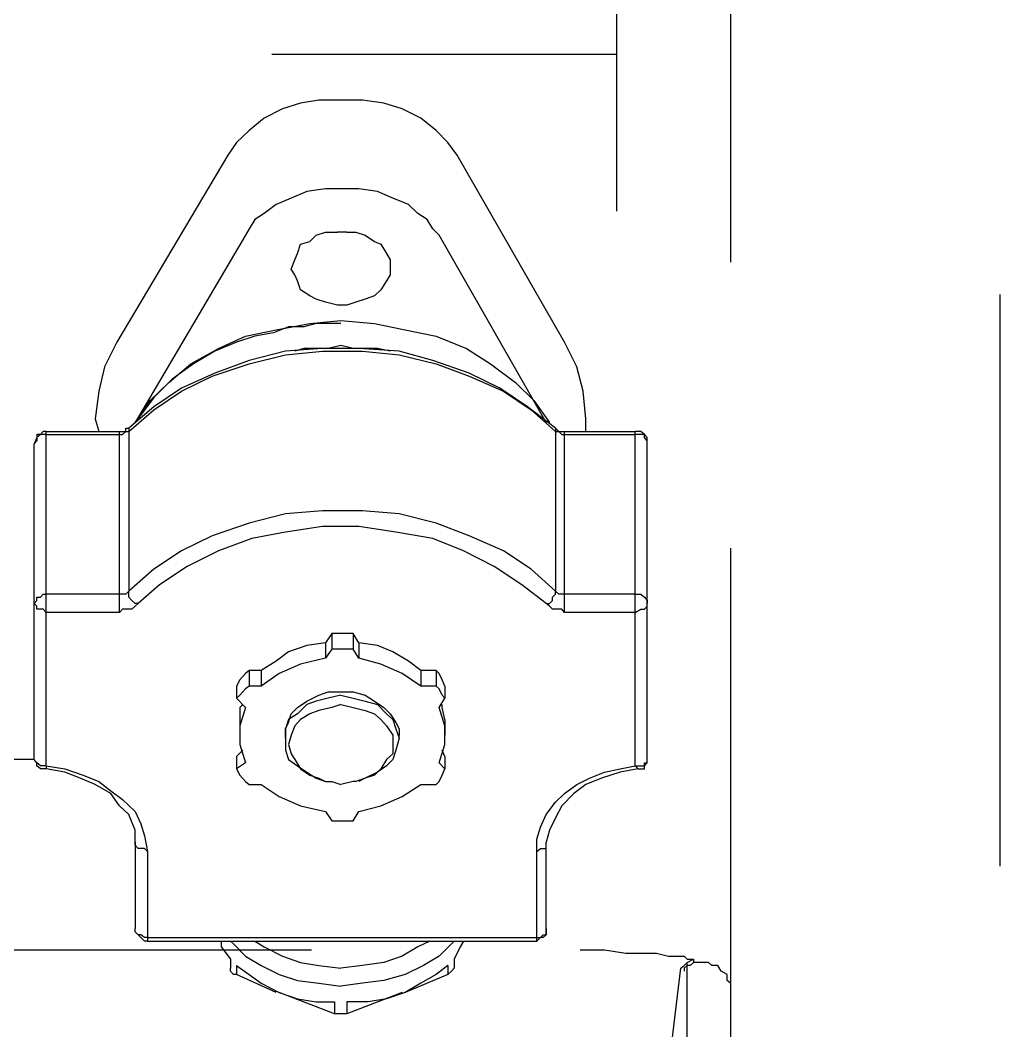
# Model space of a CAD drawing. Header units: inches. Extents: x -229 to 371, y -110 to 269.
# Drawn here: x 87.301 to 91.586, y 205.611 to 210.029 of the extents above; entities that cross this region are included whole.
import ezdxf

# ---------------------------------------------------------------- set-up
doc = ezdxf.new("R2010")
doc.units = ezdxf.units.IN
doc.header["$MEASUREMENT"] = 0
doc.linetypes.add('HIDDEN', pattern=[0.375, 0.25, -0.125])
doc.layers.get('0').update_dxf_attribs({"color": 10})

msp = doc.modelspace()

# ---------------------------------------------------------------- linework, layer by layer
at = {"color": 1, "linetype": 'HIDDEN', "ltscale": 10}
for p, q in [((91.58636, 220.08069), (91.58636, 205.13342)), ((90.40817, 215.22131), (90.40817, 205.22697)), ((89.9101, 211.69434), (89.9101, 208.23058)), ((84.65125, 209.88155), (89.9101, 209.88155)), ((88.52712, 209.66665), (88.44875, 209.64137)), ((88.60803, 209.67929), (88.52712, 209.66665)), ((88.7041, 209.67929), (88.60803, 209.67929)), ((88.79765, 209.67929), (88.7041, 209.67929)), ((88.8912, 209.66665), (88.79765, 209.67929)), ((88.9721, 209.64137), (88.8912, 209.66665)), ((88.44875, 209.64137), (88.36784, 209.60091)), ((89.05301, 209.60091), (88.9721, 209.64137)), ((88.36784, 209.60091), (88.30211, 209.54782)), ((89.12127, 209.54782), (89.05301, 209.60091)), ((88.30211, 209.54782), (88.24648, 209.49472)), ((89.17184, 209.49472), (89.12127, 209.54782)), ((88.24648, 209.49472), (88.20856, 209.4391)), ((89.21229, 209.4391), (89.17184, 209.49472)), ((88.20856, 209.4391), (87.72313, 208.62246)), ((89.68255, 208.62246), (89.21229, 209.4391)), ((88.55493, 209.27982), (88.48667, 209.25201)), ((88.63584, 209.29246), (88.55493, 209.27982)), ((88.7041, 209.29246), (88.63584, 209.29246)), ((88.78248, 209.29246), (88.7041, 209.29246)), ((88.86339, 209.27982), (88.78248, 209.29246)), ((88.93165, 209.25201), (88.86339, 209.27982)), ((88.42094, 209.2242), (88.36784, 209.18374)), ((88.48667, 209.25201), (88.42094, 209.2242)), ((88.99991, 209.2242), (88.93165, 209.25201)), ((89.04037, 209.18374), (88.99991, 209.2242)), ((88.36784, 209.18374), (88.32739, 209.15846)), ((89.08082, 209.15846), (89.04037, 209.18374)), ((88.32739, 209.15846), (88.30211, 209.11801)), ((89.1061, 209.11801), (89.08082, 209.15846)), ((88.28694, 209.0902), (87.80403, 208.27103)), ((88.30211, 209.11801), (88.28694, 209.0902)), ((88.56758, 209.06239), (88.59539, 209.0902)), ((88.59539, 209.0902), (88.63584, 209.10284)), ((88.63584, 209.10284), (88.68893, 209.10284)), ((88.72939, 209.10284), (88.68893, 209.10284)), ((88.72939, 209.10284), (88.76984, 209.10284)), ((88.76984, 209.10284), (88.81029, 209.0902)), ((88.81029, 209.0902), (88.85075, 209.06239)), ((89.13391, 209.0902), (89.1061, 209.11801)), ((89.60165, 208.27103), (89.13391, 209.0902)), ((88.51448, 209.00929), (88.52712, 209.04975)), ((88.52712, 209.04975), (88.56758, 209.06239)), ((88.85075, 209.06239), (88.87856, 209.04975)), ((88.87856, 209.04975), (88.90384, 209.00929)), ((88.50184, 208.98148), (88.51448, 209.00929)), ((88.90384, 209.00929), (88.91901, 208.98148)), ((88.48667, 208.94103), (88.50184, 208.98148)), ((88.91901, 208.98148), (88.91901, 208.94103)), ((88.50184, 208.91575), (88.48667, 208.94103)), ((88.51448, 208.89046), (88.50184, 208.91575)), ((88.91901, 208.91575), (88.90384, 208.89046)), ((88.91901, 208.94103), (88.91901, 208.91575)), ((88.52712, 208.85001), (88.51448, 208.89046)), ((88.90384, 208.89046), (88.87856, 208.85001)), ((88.56758, 208.82473), (88.52712, 208.85001)), ((88.59539, 208.80956), (88.56758, 208.82473)), ((88.85075, 208.82473), (88.81029, 208.80956)), ((88.87856, 208.85001), (88.85075, 208.82473)), ((88.63584, 208.79692), (88.59539, 208.80956)), ((88.68893, 208.78427), (88.63584, 208.79692)), ((88.72939, 208.78427), (88.68893, 208.78427)), ((88.76984, 208.79692), (88.72939, 208.78427)), ((88.81029, 208.80956), (88.76984, 208.79692)), ((88.47403, 208.6882), (88.40829, 208.66292)), ((88.42094, 208.67556), (88.56758, 208.70337)), ((88.54229, 208.6882), (88.47403, 208.6882)), ((88.59539, 208.70337), (88.54229, 208.6882)), ((88.56758, 208.70337), (88.7041, 208.71601)), ((88.64848, 208.70337), (88.59539, 208.70337)), ((88.7041, 208.70337), (88.64848, 208.70337)), ((88.7041, 208.71601), (88.85075, 208.70337)), ((88.85075, 208.70337), (88.98474, 208.67556)), ((88.16811, 208.59465), (88.28694, 208.64775)), ((88.32739, 208.64775), (88.24648, 208.62246)), ((88.28694, 208.64775), (88.42094, 208.67556)), ((88.40829, 208.66292), (88.32739, 208.64775)), ((88.98474, 208.67556), (89.12127, 208.64775)), ((89.12127, 208.64775), (89.25274, 208.59465)), ((87.72313, 208.62246), (87.67003, 208.51375)), ((88.24648, 208.62246), (88.15294, 208.58201)), ((88.7041, 208.60729), (88.64848, 208.59465)), ((88.7572, 208.59465), (88.7041, 208.60729)), ((89.73565, 208.51375), (89.68255, 208.62246)), ((88.04675, 208.52639), (88.16811, 208.59465)), ((88.15294, 208.58201), (88.05939, 208.52639)), ((88.46139, 208.58201), (88.30211, 208.54156)), ((88.30211, 208.52639), (88.46139, 208.56684)), ((88.6232, 208.59465), (88.46139, 208.58201)), ((88.46139, 208.56684), (88.6232, 208.58201)), ((88.54229, 208.59465), (88.50184, 208.58201)), ((88.59539, 208.59465), (88.54229, 208.59465)), ((88.64848, 208.59465), (88.59539, 208.59465)), ((88.78248, 208.59465), (88.6232, 208.59465)), ((88.6232, 208.58201), (88.79765, 208.58201)), ((88.81029, 208.59465), (88.7572, 208.59465)), ((88.95946, 208.58201), (88.78248, 208.59465)), ((88.79765, 208.58201), (88.95946, 208.56684)), ((88.86339, 208.59465), (88.81029, 208.59465)), ((88.91901, 208.58201), (88.86339, 208.59465)), ((89.1061, 208.54156), (88.95946, 208.58201)), ((88.95946, 208.56684), (89.12127, 208.52639)), ((89.25274, 208.59465), (89.35893, 208.52639)), ((87.67003, 208.51375), (87.64475, 208.40756)), ((87.95067, 208.44548), (88.04675, 208.52639)), ((88.05939, 208.52639), (87.96584, 208.46065)), ((88.14029, 208.47329), (88.30211, 208.52639)), ((88.30211, 208.54156), (88.15294, 208.48594)), ((89.26539, 208.48594), (89.1061, 208.54156)), ((89.12127, 208.52639), (89.26539, 208.47329)), ((89.35893, 208.52639), (89.46765, 208.44548)), ((89.76346, 208.40756), (89.73565, 208.51375)), ((88.15294, 208.48594), (88.0063, 208.4202)), ((88.0063, 208.40756), (88.14029, 208.47329)), ((89.39938, 208.4202), (89.26539, 208.48594)), ((89.26539, 208.47329), (89.41455, 208.40756)), ((87.86977, 208.36711), (87.95067, 208.44548)), ((87.96584, 208.46065), (87.88494, 208.37975)), ((89.46765, 208.44548), (89.54855, 208.36711)), ((87.64475, 208.40756), (87.62958, 208.2862)), ((87.88494, 208.37975), (87.80403, 208.27103)), ((88.0063, 208.4202), (87.88494, 208.33929)), ((87.88494, 208.32665), (88.0063, 208.40756)), ((89.52074, 208.33929), (89.39938, 208.4202)), ((89.41455, 208.40756), (89.53591, 208.32665)), ((89.7761, 208.2862), (89.76346, 208.40756)), ((87.88494, 208.33929), (87.77622, 208.24575)), ((87.80403, 208.27103), (87.86977, 208.36711)), ((89.6421, 208.24575), (89.52074, 208.33929)), ((89.54855, 208.36711), (89.61682, 208.27103)), ((87.77622, 208.23058), (87.88494, 208.32665)), ((89.53591, 208.32665), (89.6421, 208.23058)), ((87.62958, 208.2862), (87.64475, 208.23058)), ((87.76358, 208.24575), (87.76358, 208.24575)), ((87.76358, 208.24575), (87.77622, 208.24575)), ((87.76358, 208.23058), (87.76358, 208.24575)), ((87.77622, 208.24575), (87.77622, 208.24575)), ((87.77622, 208.24575), (87.77622, 208.23058)), ((87.80403, 208.27103), (87.80403, 208.27103)), ((89.6421, 208.24575), (89.6421, 208.24575)), ((89.6421, 208.24575), (89.6421, 208.24575)), ((89.6421, 208.24575), (89.65727, 208.23058)), ((89.6421, 208.24575), (89.6421, 208.24575)), ((89.6421, 208.24575), (89.6421, 208.23058)), ((89.7761, 208.23058), (89.7761, 208.2862)), ((87.37422, 208.2053), (87.36158, 208.17748)), ((87.38939, 208.21794), (87.37422, 208.21794)), ((87.37422, 208.21794), (87.37422, 208.2053)), ((87.38939, 208.21794), (87.37422, 208.2053)), ((87.37422, 208.2053), (87.37422, 208.19013)), ((87.40203, 208.23058), (87.38939, 208.21794)), ((87.40203, 208.21794), (87.38939, 208.21794)), ((87.41467, 208.23058), (87.40203, 208.23058)), ((87.41467, 208.21794), (87.40203, 208.21794)), ((87.41467, 206.76922), (87.41467, 208.23058)), ((87.41467, 208.23058), (87.73577, 208.23058)), ((87.41467, 208.21794), (87.73577, 208.21794)), ((87.73577, 207.43922), (87.73577, 208.23058)), ((87.73577, 208.23058), (87.74841, 208.23058)), ((87.73577, 208.21794), (87.73577, 208.21794)), ((87.73577, 208.21794), (87.74841, 208.21794)), ((87.74841, 208.23058), (87.76358, 208.23058)), ((87.74841, 208.21794), (87.76358, 208.23058)), ((87.76358, 208.23058), (87.76358, 208.23058)), ((87.76358, 208.23058), (87.77622, 208.23058)), ((87.77622, 208.23058), (87.77622, 207.53277)), ((89.6421, 208.23058), (89.6421, 207.53277)), ((89.6421, 208.23058), (89.6421, 208.23058)), ((89.6421, 208.23058), (89.65727, 208.23058)), ((89.65727, 208.23058), (89.66991, 208.23058)), ((89.65727, 208.23058), (89.66991, 208.21794)), ((89.66991, 208.23058), (89.68255, 208.23058)), ((89.66991, 208.21794), (89.66991, 208.21794)), ((89.66991, 208.21794), (89.68255, 208.21794)), ((89.68255, 207.43922), (89.68255, 208.23058)), ((89.68255, 208.23058), (89.99101, 208.23058)), ((89.68255, 208.21794), (89.99101, 208.21794)), ((89.99101, 206.76922), (89.99101, 208.23058)), ((90.00365, 208.23058), (89.99101, 208.23058)), ((90.01629, 208.21794), (89.99101, 208.21794)), ((90.01629, 208.23058), (90.00365, 208.23058)), ((90.03146, 208.21794), (90.01629, 208.23058)), ((90.03146, 208.21794), (90.01629, 208.21794)), ((90.0441, 208.2053), (90.03146, 208.21794)), ((90.03146, 208.2053), (90.03146, 208.21794)), ((90.0441, 208.19013), (90.03146, 208.2053)), ((90.0441, 208.19013), (90.0441, 208.2053)), ((87.37422, 208.19013), (87.36158, 208.17748)), ((87.36158, 206.79704), (87.36158, 208.17748)), ((90.0441, 208.17748), (90.0441, 208.19013)), ((90.0441, 208.17748), (90.0441, 208.19013)), ((90.0441, 206.79704), (90.0441, 208.17748)), ((88.46139, 207.87156), (88.30211, 207.83111)), ((88.6232, 207.8842), (88.46139, 207.87156)), ((88.79765, 207.8842), (88.6232, 207.8842)), ((88.95946, 207.87156), (88.79765, 207.8842)), ((89.12127, 207.83111), (88.95946, 207.87156)), ((88.30211, 207.83111), (88.14029, 207.77549)), ((88.6232, 207.81594), (88.46139, 207.79065)), ((88.78248, 207.81594), (88.6232, 207.81594)), ((88.94429, 207.79065), (88.78248, 207.81594)), ((89.26539, 207.77549), (89.12127, 207.83111)), ((88.14029, 207.77549), (88.0063, 207.70975)), ((88.31475, 207.76284), (88.16811, 207.70975)), ((88.46139, 207.79065), (88.31475, 207.76284)), ((89.1061, 207.76284), (88.94429, 207.79065)), ((89.2401, 207.70975), (89.1061, 207.76284)), ((89.41455, 207.70975), (89.26539, 207.77549)), ((88.0063, 207.70975), (87.88494, 207.62884)), ((88.16811, 207.70975), (88.03158, 207.64149)), ((89.3741, 207.64149), (89.2401, 207.70975)), ((89.53591, 207.62884), (89.41455, 207.70975)), ((87.88494, 207.62884), (87.77622, 207.53277)), ((88.03158, 207.64149), (87.91022, 207.56058)), ((89.49546, 207.56058), (89.3741, 207.64149)), ((89.6421, 207.53277), (89.53591, 207.62884)), ((87.91022, 207.56058), (87.81667, 207.47967)), ((89.60165, 207.47967), (89.49546, 207.56058)), ((87.37422, 207.49232), (87.37422, 207.50749)), ((87.37422, 207.50749), (87.38939, 207.50749)), ((87.38939, 207.50749), (87.40203, 207.52013)), ((87.40203, 207.52013), (87.41467, 207.52013)), ((87.73577, 207.52013), (87.41467, 207.52013)), ((87.74841, 207.52013), (87.73577, 207.52013)), ((87.73577, 207.52013), (87.73577, 207.52013)), ((87.76358, 207.52013), (87.74841, 207.52013)), ((87.77622, 207.53277), (87.76358, 207.52013)), ((87.76358, 207.52013), (87.76358, 207.52013)), ((87.77622, 207.52013), (87.77622, 207.53277)), ((87.77622, 207.50749), (87.77622, 207.52013)), ((87.78886, 207.49232), (87.77622, 207.50749)), ((89.62946, 207.50749), (89.6421, 207.52013)), ((89.62946, 207.49232), (89.62946, 207.50749)), ((89.6421, 207.52013), (89.6421, 207.53277)), ((89.65727, 207.52013), (89.6421, 207.53277)), ((89.6421, 207.53277), (89.6421, 207.53277)), ((89.66991, 207.52013), (89.65727, 207.52013)), ((89.68255, 207.52013), (89.66991, 207.52013)), ((89.66991, 207.52013), (89.66991, 207.52013)), ((89.99101, 207.52013), (89.68255, 207.52013)), ((89.99101, 207.52013), (90.01629, 207.52013)), ((90.01629, 207.52013), (90.03146, 207.50749)), ((90.03146, 207.50749), (90.03146, 207.50749)), ((90.03146, 207.50749), (90.0441, 207.49232)), ((87.36158, 207.47967), (87.37422, 207.49232)), ((87.37422, 207.46703), (87.36158, 207.47967)), ((87.37422, 207.45439), (87.37422, 207.46703)), ((87.38939, 207.45439), (87.37422, 207.45439)), ((87.40203, 207.45439), (87.38939, 207.45439)), ((87.41467, 207.43922), (87.40203, 207.45439)), ((87.74841, 207.45439), (87.73577, 207.43922)), ((87.76358, 207.45439), (87.74841, 207.45439)), ((87.78886, 207.45439), (87.76358, 207.45439)), ((87.80403, 207.47967), (87.78886, 207.49232)), ((87.80403, 207.46703), (87.78886, 207.45439)), ((87.81667, 207.47967), (87.80403, 207.46703)), ((87.81667, 207.47967), (87.80403, 207.47967)), ((89.60165, 207.47967), (89.61682, 207.47967)), ((89.61682, 207.46703), (89.60165, 207.47967)), ((89.61682, 207.47967), (89.62946, 207.49232)), ((89.62946, 207.45439), (89.61682, 207.46703)), ((89.6421, 207.45439), (89.62946, 207.45439)), ((89.66991, 207.45439), (89.6421, 207.45439)), ((89.68255, 207.43922), (89.66991, 207.45439)), ((89.99101, 207.43922), (90.01629, 207.45439)), ((90.01629, 207.45439), (90.03146, 207.45439)), ((90.03146, 207.45439), (90.0441, 207.46703)), ((90.03146, 207.45439), (90.03146, 207.45439)), ((90.0441, 207.49232), (90.0441, 207.47967)), ((90.0441, 207.46703), (90.0441, 207.47967)), ((87.73577, 207.43922), (87.41467, 207.43922)), ((89.99101, 207.43922), (89.68255, 207.43922)), ((88.66365, 207.3482), (88.63584, 207.30775)), ((88.66365, 207.3482), (88.66365, 207.27994)), ((88.68893, 207.3482), (88.66365, 207.3482)), ((88.72939, 207.3482), (88.68893, 207.3482)), ((88.7572, 207.3482), (88.72939, 207.3482)), ((88.78248, 207.30775), (88.7572, 207.3482)), ((88.7572, 207.3482), (88.7572, 207.27994)), ((88.55493, 207.29511), (88.47403, 207.2673)), ((88.63584, 207.30775), (88.55493, 207.29511)), ((88.63584, 207.30775), (88.63584, 207.23949)), ((88.66365, 207.27994), (88.63584, 207.23949)), ((88.68893, 207.27994), (88.66365, 207.27994)), ((88.72939, 207.27994), (88.68893, 207.27994)), ((88.7572, 207.27994), (88.72939, 207.27994)), ((88.78248, 207.23949), (88.7572, 207.27994)), ((88.78248, 207.30775), (88.78248, 207.23949)), ((88.86339, 207.29511), (88.78248, 207.30775)), ((88.93165, 207.2673), (88.86339, 207.29511)), ((88.47403, 207.2673), (88.42094, 207.22685)), ((88.63584, 207.23949), (88.52712, 207.2142)), ((88.87856, 207.2142), (88.78248, 207.23949)), ((88.99991, 207.22685), (88.93165, 207.2673)), ((88.30211, 207.18639), (88.28694, 207.17375)), ((88.3552, 207.18639), (88.30211, 207.18639)), ((88.30211, 207.18639), (88.30211, 207.11813)), ((88.42094, 207.22685), (88.3552, 207.18639)), ((88.3552, 207.18639), (88.3552, 207.11813)), ((88.52712, 207.2142), (88.43358, 207.17375)), ((88.9721, 207.17375), (88.87856, 207.2142)), ((89.05301, 207.18639), (88.99991, 207.22685)), ((89.12127, 207.18639), (89.05301, 207.18639)), ((89.05301, 207.18639), (89.05301, 207.11813)), ((89.12127, 207.18639), (89.12127, 207.11813)), ((89.13391, 207.17375), (89.12127, 207.18639)), ((88.26165, 207.14594), (88.24648, 207.11813)), ((88.28694, 207.17375), (88.26165, 207.14594)), ((88.43358, 207.17375), (88.3552, 207.11813)), ((89.05301, 207.11813), (88.9721, 207.17375)), ((89.14656, 207.14594), (89.13391, 207.17375)), ((89.1592, 207.11813), (89.14656, 207.14594)), ((88.24648, 207.11813), (88.24648, 207.06503)), ((88.28694, 207.10549), (88.26165, 207.07768)), ((88.30211, 207.11813), (88.28694, 207.10549)), ((88.3552, 207.11813), (88.30211, 207.11813)), ((89.12127, 207.11813), (89.05301, 207.11813)), ((89.13391, 207.10549), (89.12127, 207.11813)), ((89.14656, 207.07768), (89.13391, 207.10549)), ((89.1592, 207.11813), (89.1592, 207.06503)), ((88.26165, 207.07768), (88.24648, 207.06503)), ((88.24648, 207.06503), (88.28694, 207.02458)), ((88.51448, 207.02458), (88.55493, 207.05239)), ((88.55493, 207.05239), (88.60803, 207.07768)), ((88.59539, 207.05239), (88.55493, 207.03722)), ((88.64848, 207.06503), (88.59539, 207.05239)), ((88.60803, 207.07768), (88.64848, 207.09285)), ((88.64848, 207.09285), (88.7041, 207.09285)), ((88.7041, 207.07768), (88.64848, 207.06503)), ((88.7041, 207.09285), (88.7572, 207.09285)), ((88.7041, 207.07768), (88.7572, 207.06503)), ((88.7572, 207.09285), (88.81029, 207.07768)), ((88.7572, 207.06503), (88.81029, 207.05239)), ((88.81029, 207.07768), (88.85075, 207.05239)), ((88.81029, 207.05239), (88.86339, 207.03722)), ((88.85075, 207.05239), (88.8912, 207.02458)), ((89.13391, 207.02458), (89.1592, 207.06503)), ((89.1592, 207.06503), (89.14656, 207.07768)), ((88.27429, 207.03722), (88.26165, 207.02458)), ((88.26165, 207.02458), (88.26165, 206.97149)), ((88.28694, 207.02458), (88.26165, 206.94368)), ((88.48667, 206.99677), (88.51448, 207.02458)), ((88.55493, 207.03722), (88.51448, 206.99677)), ((88.60803, 207.01194), (88.56758, 206.99677)), ((88.66365, 207.02458), (88.60803, 207.01194)), ((88.7041, 207.03722), (88.66365, 207.02458)), ((88.7041, 207.03722), (88.7572, 207.02458)), ((88.7572, 207.02458), (88.81029, 207.01194)), ((88.81029, 207.01194), (88.85075, 206.99677)), ((88.86339, 207.03722), (88.90384, 206.99677)), ((88.8912, 207.02458), (88.91901, 206.99677)), ((89.1592, 206.94368), (89.13391, 207.02458)), ((89.14656, 207.02458), (89.14656, 207.03722)), ((89.1592, 206.97149), (89.14656, 207.02458)), ((88.26165, 206.97149), (88.26165, 206.90322)), ((88.47403, 206.97149), (88.46139, 206.93104)), ((88.47403, 206.95885), (88.48667, 206.99677)), ((88.51448, 206.99677), (88.47403, 206.97149)), ((88.52712, 206.97149), (88.50184, 206.94368)), ((88.56758, 206.99677), (88.52712, 206.97149)), ((88.85075, 206.99677), (88.87856, 206.97149)), ((88.87856, 206.97149), (88.90384, 206.94368)), ((88.90384, 206.99677), (88.93165, 206.97149)), ((88.91901, 206.99677), (88.94429, 206.95885)), ((88.93165, 206.97149), (88.94429, 206.93104)), ((89.1592, 206.97149), (89.1592, 206.90322)), ((88.26165, 206.94368), (88.26165, 206.90322)), ((88.46139, 206.93104), (88.47403, 206.95885)), ((88.46139, 206.90322), (88.46139, 206.93104)), ((88.46139, 206.93104), (88.46139, 206.89058)), ((88.50184, 206.94368), (88.48667, 206.90322)), ((88.90384, 206.94368), (88.93165, 206.90322)), ((88.94429, 206.95885), (88.95946, 206.93104)), ((88.94429, 206.93104), (88.95946, 206.89058)), ((88.95946, 206.93104), (88.95946, 206.90322)), ((89.1592, 206.90322), (89.1592, 206.94368)), ((88.26165, 206.90322), (88.26165, 206.86277)), ((88.46139, 206.89058), (88.46139, 206.90322)), ((88.46139, 206.89058), (88.46139, 206.83749)), ((88.48667, 206.90322), (88.47403, 206.86277)), ((88.93165, 206.90322), (88.93165, 206.86277)), ((88.95946, 206.89058), (88.94429, 206.83749)), ((88.95946, 206.89058), (88.95946, 206.90322)), ((89.1592, 206.86277), (89.1592, 206.90322)), ((88.27429, 206.83749), (88.24648, 206.80968)), ((88.26165, 206.86277), (88.28694, 206.78187)), ((88.46139, 206.83749), (88.47403, 206.79704)), ((88.47403, 206.86277), (88.48667, 206.82232)), ((88.93165, 206.86277), (88.93165, 206.82232)), ((88.94429, 206.83749), (88.93165, 206.79704)), ((89.13391, 206.78187), (89.1592, 206.86277)), ((89.1592, 206.80968), (89.14656, 206.83749)), ((87.36158, 206.79704), (87.24022, 206.79704)), ((87.37422, 206.78187), (87.36158, 206.79704)), ((87.37422, 206.78187), (87.36158, 206.79704)), ((88.24648, 206.80968), (88.24648, 206.75658)), ((88.47403, 206.79704), (88.51448, 206.76922)), ((88.48667, 206.82232), (88.50184, 206.79704)), ((88.50184, 206.79704), (88.52712, 206.75658)), ((88.90384, 206.79704), (88.87856, 206.75658)), ((88.93165, 206.82232), (88.90384, 206.79704)), ((88.93165, 206.79704), (88.90384, 206.76922)), ((89.1592, 206.80968), (89.1592, 206.75658)), ((90.0441, 206.78187), (90.0441, 206.79704)), ((90.0441, 206.78187), (90.0441, 206.79704)), ((87.37422, 206.76922), (87.37422, 206.78187)), ((87.38939, 206.76922), (87.37422, 206.78187)), ((87.37422, 206.78187), (87.37422, 206.78187)), ((87.38939, 206.75658), (87.37422, 206.76922)), ((87.40203, 206.76922), (87.38939, 206.76922)), ((87.40203, 206.75658), (87.38939, 206.75658)), ((87.41467, 206.76922), (87.40203, 206.76922)), ((87.41467, 206.75658), (87.40203, 206.75658)), ((87.41467, 206.76922), (87.41467, 206.75658)), ((87.41467, 206.76922), (87.49558, 206.75658)), ((87.49558, 206.74141), (87.41467, 206.75658)), ((87.41467, 206.75658), (87.41467, 206.75658)), ((87.41467, 206.75658), (87.41467, 206.75658)), ((87.49558, 206.75658), (87.57649, 206.72877)), ((88.28694, 206.78187), (88.24648, 206.75658)), ((88.24648, 206.75658), (88.26165, 206.72877)), ((88.51448, 206.76922), (88.55493, 206.74141)), ((88.52712, 206.75658), (88.56758, 206.72877)), ((88.87856, 206.75658), (88.85075, 206.72877)), ((88.90384, 206.76922), (88.86339, 206.74141)), ((89.1592, 206.75658), (89.13391, 206.78187)), ((89.14656, 206.72877), (89.1592, 206.75658)), ((89.85701, 206.74141), (89.92527, 206.75658)), ((89.92527, 206.75658), (89.99101, 206.76922)), ((90.00365, 206.75658), (89.92527, 206.74141)), ((89.99101, 206.76922), (90.00365, 206.75658)), ((89.99101, 206.76922), (90.01629, 206.76922)), ((90.00365, 206.75658), (90.01629, 206.75658)), ((90.00365, 206.75658), (90.00365, 206.75658)), ((90.00365, 206.75658), (90.00365, 206.75658)), ((90.01629, 206.76922), (90.03146, 206.76922)), ((90.01629, 206.75658), (90.03146, 206.75658)), ((90.03146, 206.76922), (90.0441, 206.78187)), ((90.03146, 206.76922), (90.03146, 206.78187)), ((90.03146, 206.78187), (90.0441, 206.78187)), ((90.03146, 206.75658), (90.03146, 206.76922)), ((87.56384, 206.71613), (87.49558, 206.74141)), ((87.62958, 206.68832), (87.56384, 206.71613)), ((87.57649, 206.72877), (87.64475, 206.70096)), ((87.64475, 206.70096), (87.69784, 206.66051)), ((88.26165, 206.72877), (88.28694, 206.70096)), ((88.28694, 206.70096), (88.30211, 206.68832)), ((88.55493, 206.74141), (88.59539, 206.71613)), ((88.56758, 206.72877), (88.60803, 206.71613)), ((88.59539, 206.71613), (88.63584, 206.70096)), ((88.60803, 206.71613), (88.63584, 206.70096)), ((88.63584, 206.70096), (88.66365, 206.70096)), ((88.66365, 206.70096), (88.7041, 206.68832)), ((88.7572, 206.70096), (88.7041, 206.68832)), ((88.76984, 206.70096), (88.7572, 206.70096)), ((88.81029, 206.71613), (88.76984, 206.70096)), ((88.81029, 206.71613), (88.78248, 206.70096)), ((88.86339, 206.74141), (88.81029, 206.71613)), ((88.85075, 206.72877), (88.81029, 206.71613)), ((89.12127, 206.68832), (89.13391, 206.70096)), ((89.13391, 206.70096), (89.14656, 206.72877)), ((89.73565, 206.68832), (89.79127, 206.71613)), ((89.84436, 206.71613), (89.7761, 206.68832)), ((89.79127, 206.71613), (89.85701, 206.74141)), ((89.92527, 206.74141), (89.84436, 206.71613)), ((87.69784, 206.64787), (87.62958, 206.68832)), ((87.69784, 206.66051), (87.74841, 206.62258)), ((88.30211, 206.68832), (88.3552, 206.68832)), ((88.3552, 206.68832), (88.43358, 206.63522)), ((88.9721, 206.63522), (89.05301, 206.68832)), ((89.05301, 206.68832), (89.12127, 206.68832)), ((89.68255, 206.64787), (89.73565, 206.68832)), ((89.7761, 206.68832), (89.72301, 206.64787)), ((87.73577, 206.59477), (87.69784, 206.64787)), ((87.74841, 206.62258), (87.80403, 206.56949)), ((88.43358, 206.63522), (88.52712, 206.59477)), ((88.87856, 206.59477), (88.9721, 206.63522)), ((89.60165, 206.55685), (89.6421, 206.60994)), ((89.6421, 206.60994), (89.68255, 206.64787)), ((89.72301, 206.64787), (89.66991, 206.59477)), ((87.77622, 206.55685), (87.73577, 206.59477)), ((87.80403, 206.56949), (87.82931, 206.51639)), ((88.52712, 206.59477), (88.63584, 206.56949)), ((88.63584, 206.56949), (88.66365, 206.52904)), ((88.7572, 206.52904), (88.78248, 206.56949)), ((88.78248, 206.56949), (88.87856, 206.59477)), ((89.66991, 206.59477), (89.6421, 206.54168)), ((87.80403, 206.48858), (87.77622, 206.55685)), ((88.66365, 206.52904), (88.68893, 206.52904)), ((88.68893, 206.52904), (88.72939, 206.52904)), ((88.72939, 206.52904), (88.7572, 206.52904)), ((89.57637, 206.50123), (89.60165, 206.55685)), ((89.6421, 206.54168), (89.61682, 206.48858)), ((87.80403, 206.43549), (87.80403, 206.48858)), ((87.82931, 206.51639), (87.84448, 206.4633)), ((89.5612, 206.44813), (89.57637, 206.50123)), ((89.61682, 206.48858), (89.60165, 206.43549)), ((87.80403, 206.43549), (87.80403, 206.05877)), ((87.80403, 206.42285), (87.80403, 206.43549)), ((87.84448, 206.4633), (87.85713, 206.39504)), ((89.5612, 206.39504), (89.5612, 206.44813)), ((89.60165, 206.05877), (89.60165, 206.43549)), ((89.60165, 206.42285), (89.60165, 206.43549)), ((87.81667, 206.40768), (87.80403, 206.42285)), ((87.82931, 206.40768), (87.81667, 206.40768)), ((87.84448, 206.40768), (87.82931, 206.40768)), ((87.85713, 206.39504), (87.84448, 206.40768)), ((87.85713, 206.39504), (87.85713, 206.00315)), ((89.5612, 206.39504), (89.57637, 206.40768)), ((89.5612, 206.00315), (89.5612, 206.39504)), ((89.57637, 206.40768), (89.58901, 206.40768)), ((89.58901, 206.40768), (89.60165, 206.40768)), ((89.60165, 206.40768), (89.60165, 206.42285)), ((87.80403, 206.0436), (87.80403, 206.05877)), ((87.80403, 206.0436), (87.80403, 206.05877)), ((87.81667, 206.03096), (87.80403, 206.0436)), ((87.81667, 206.03096), (87.80403, 206.0436)), ((89.60165, 206.05877), (89.60165, 206.0436)), ((89.60165, 206.0436), (89.60165, 206.05877)), ((89.60165, 206.0436), (89.60165, 206.03096)), ((89.60165, 206.03096), (89.60165, 206.0436)), ((87.82931, 206.01832), (87.81667, 206.03096)), ((87.82931, 206.03096), (87.81667, 206.03096)), ((87.84448, 206.01832), (87.82931, 206.03096)), ((87.84448, 206.00315), (87.82931, 206.01832)), ((87.85713, 206.01832), (87.84448, 206.01832)), ((87.85713, 206.00315), (87.84448, 206.00315)), ((87.85713, 206.01832), (89.5612, 206.01832)), ((87.85713, 206.00315), (89.5612, 206.00315)), ((88.18075, 206.00315), (88.18075, 205.97787)), ((88.2212, 206.00315), (88.23384, 205.99051)), ((88.32739, 206.00315), (88.36784, 205.97787)), ((89.09346, 206.00315), (89.04037, 205.97787)), ((89.19965, 206.00315), (89.18701, 205.99051)), ((89.2401, 206.00315), (89.22493, 205.97787)), ((89.57637, 206.01832), (89.5612, 206.00315)), ((89.5612, 206.01832), (89.57637, 206.01832)), ((89.5612, 206.00315), (89.5612, 206.00315)), ((89.57637, 206.01832), (89.58901, 206.03096)), ((89.58901, 206.01832), (89.57637, 206.01832)), ((89.60165, 206.03096), (89.58901, 206.01832)), ((89.58901, 206.03096), (89.60165, 206.03096)), ((86.07468, 205.96523), (89.75082, 205.96523)), ((88.18075, 205.97787), (88.2212, 205.92477)), ((88.23384, 205.99051), (88.28694, 205.93742)), ((88.36784, 205.97787), (88.44875, 205.93742)), ((89.04037, 205.97787), (88.9721, 205.93742)), ((89.18701, 205.99051), (89.13391, 205.93742)), ((89.22493, 205.97787), (89.19965, 205.92477)), ((89.75082, 205.96523), (89.85701, 205.96523)), ((89.85701, 205.96523), (89.95055, 205.95006)), ((89.95055, 205.95006), (90.03146, 205.95006)), ((90.03146, 205.95006), (90.08455, 205.95006)), ((90.08455, 205.95006), (90.13765, 205.93742)), ((88.2212, 205.92477), (88.2212, 205.88432)), ((88.28694, 205.93742), (88.3552, 205.89696)), ((88.44875, 205.93742), (88.52712, 205.9096)), ((88.52712, 205.9096), (88.60803, 205.89696)), ((88.8912, 205.9096), (88.79765, 205.89696)), ((88.9721, 205.93742), (88.8912, 205.9096)), ((89.13391, 205.93742), (89.06565, 205.89696)), ((89.19965, 205.92477), (89.19965, 205.88432)), ((90.13765, 205.93742), (90.16546, 205.93742)), ((90.16546, 205.93742), (90.20591, 205.93742)), ((90.20591, 205.93742), (90.21855, 205.92477)), ((90.20591, 205.89696), (90.21855, 205.9096)), ((90.21855, 205.92477), (90.23119, 205.92477)), ((90.21855, 205.9096), (90.24636, 205.92477)), ((90.21855, 204.98678), (90.21855, 205.9096)), ((90.23119, 205.92477), (90.24636, 205.92477)), ((90.24636, 205.9096), (90.23119, 205.89696)), ((90.24636, 205.92477), (90.24636, 205.9096)), ((90.24636, 205.92477), (90.24636, 205.92477)), ((90.24636, 205.92477), (90.24636, 205.92477)), ((90.3121, 205.9096), (90.24636, 205.9096)), ((90.32727, 205.89696), (90.3121, 205.9096)), ((90.3121, 205.9096), (90.3121, 205.9096)), ((88.2212, 205.87168), (88.2212, 205.88432)), ((88.23384, 205.85651), (88.2212, 205.87168)), ((88.24648, 205.89696), (88.24648, 205.85651)), ((88.24648, 205.89696), (88.30211, 205.85651)), ((88.3552, 205.89696), (88.43358, 205.85651)), ((88.60803, 205.89696), (88.7041, 205.88432)), ((88.79765, 205.89696), (88.7041, 205.88432)), ((89.06565, 205.89696), (88.98474, 205.85651)), ((89.17184, 205.89696), (89.12127, 205.85651)), ((89.17184, 205.89696), (89.17184, 205.85651)), ((89.18701, 205.87168), (89.17184, 205.85651)), ((89.19965, 205.88432), (89.18701, 205.87168)), ((90.11236, 205.23961), (90.19074, 205.88432)), ((90.19074, 205.88432), (90.20591, 205.89696)), ((90.21855, 205.89696), (90.20591, 205.88432)), ((90.20591, 205.88432), (90.20591, 205.88432)), ((90.20591, 205.88432), (90.20591, 205.87168)), ((90.20591, 205.87168), (90.20591, 205.87168)), ((90.23119, 205.89696), (90.21855, 205.89696)), ((90.35255, 205.89696), (90.32727, 205.89696)), ((90.36772, 205.87168), (90.35255, 205.89696)), ((90.393, 205.85651), (90.36772, 205.87168)), ((88.24648, 205.85651), (88.23384, 205.85651)), ((88.42094, 205.77813), (88.24648, 205.85651)), ((88.30211, 205.85651), (88.3552, 205.81859)), ((88.3552, 205.81859), (88.43358, 205.77813)), ((88.43358, 205.85651), (88.51448, 205.83123)), ((88.51448, 205.83123), (88.60803, 205.81859)), ((88.60803, 205.81859), (88.7041, 205.80594)), ((88.79765, 205.81859), (88.7041, 205.80594)), ((88.8912, 205.83123), (88.79765, 205.81859)), ((88.98474, 205.85651), (88.8912, 205.83123)), ((89.17184, 205.85651), (88.98474, 205.77813)), ((89.05301, 205.81859), (88.98474, 205.77813)), ((89.12127, 205.85651), (89.05301, 205.81859)), ((89.17184, 205.85651), (89.17184, 205.85651)), ((90.393, 205.83123), (90.393, 205.85651)), ((90.40817, 205.81859), (90.393, 205.83123)), ((88.43358, 205.77813), (88.51448, 205.75032)), ((88.67629, 205.68459), (88.43358, 205.77813)), ((88.9721, 205.77813), (88.72939, 205.68459)), ((88.98474, 205.77813), (88.90384, 205.75032)), ((88.51448, 205.75032), (88.59539, 205.73768)), ((88.59539, 205.73768), (88.67629, 205.73768)), ((88.67629, 205.73768), (88.67629, 205.68459)), ((88.72939, 205.73768), (88.72939, 205.68459)), ((88.82293, 205.73768), (88.72939, 205.73768)), ((88.90384, 205.75032), (88.82293, 205.73768)), ((88.7041, 205.68459), (88.67629, 205.68459)), ((88.71675, 205.68459), (88.7041, 205.68459)), ((88.72939, 205.68459), (88.71675, 205.68459))]:
    msp.add_line(p, q, dxfattribs=at)

doc.saveas('drawing.dxf')
